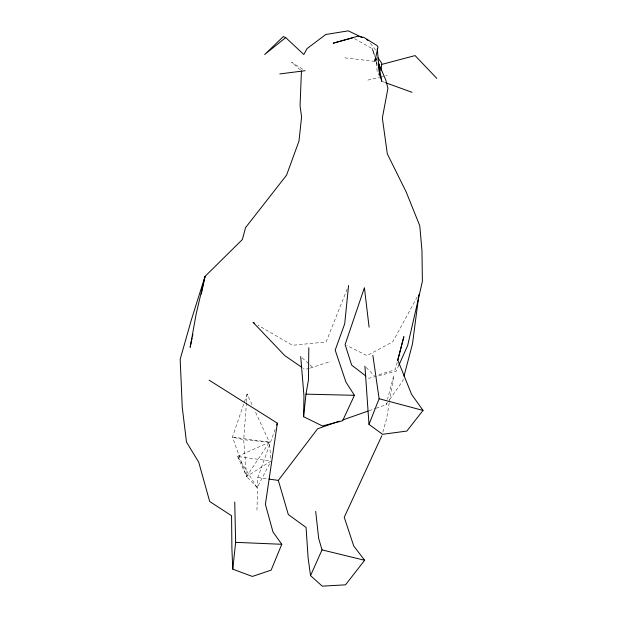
<?xml version="1.0" encoding="UTF-8"?>
<svg xmlns="http://www.w3.org/2000/svg" width="617" height="617" viewBox="0 0 617 617"><rect width="100%" height="100%" fill="white"/><g stroke="black" fill="none" stroke-linecap="round" stroke-linejoin="round"><path stroke-width="0.46" stroke-dasharray="3.08 2.31" d="M256.957 510.19L257.806 477.543L275.398 428.614M246.468 402.616L243.692 439.728L246.607 476.509L257.173 487.654L270.099 462.727M246.545 401.667L247.116 394.047L252.692 406.086M389.234 402.832L386.589 418.766L382.586 433.018M389.389 401.898L393.746 375.66L387.484 399.299M397.163 362.372L395.25 369.722L377.18 375.182M403.256 378.992L402.77 380.843L388.201 401.667M376.139 408.23L386.041 404.752L386.52 402.94M247.116 394.047L232.439 437.067L246.607 476.509L270.956 461.069L237.591 456.433L257.173 487.654M347.163 289.049L326.077 341.98L292.419 345.289L257.975 325.198M398.914 365.179L396.245 371.187L368.827 378.314L367.339 377.164M417.215 296.962L392.828 341.749L366.992 355.647L346.785 345.466M386.041 404.752L387.661 402.438M237.591 456.433L269.428 442.212L255.083 411.246M368.935 410.76L375.236 408.547M310.158 368.094L330.751 361.408M309.279 368.318L304.883 369.429L303.34 368.372M367.848 80.079L379.81 77.264M380.728 77.048L387.168 75.536M344.888 57.836L373.917 61.284M257.806 477.543L268.063 478.969M381.977 81.413L384.63 82.37M354.613 38.694L372.144 48.612L374.689 54.435M302.685 69.227L291.656 62.263L300.757 70.245M302.137 357.86L309.248 364.238M309.958 364.878L312.804 367.431M366.197 367.462L374.465 376M370.424 43.344L375.545 50.023M376.146 59.641L377.087 61.183M375.005 55.985L372.144 48.612L374.735 56.841M375.414 56.826L377.072 60.211M379.548 76.284L377.11 71.163L376.37 60.744M237.622 456.495L246.607 476.509L269.428 442.212L232.439 437.067L243.692 439.728L269.428 442.212L270.878 460.128M376.501 58.592L377.226 60.258M376.447 61.538L377.072 63.25M376.455 62.332L377.974 67.77"/><path stroke-width="0.93" d="M308.816 347.749L308.431 380.049L305.978 394.155L303.61 416.706L322.406 425.954L342.636 420.748L354.443 395.312L345.936 382.108L335.193 350.124L344.718 323.786L348.566 285.517M303.61 416.706L303.957 395.883L300.71 356.587M301.451 70.855L300.063 105.762L301.582 117.029L298.967 141.146L286.543 175.197L245.566 227.611L242.381 239.512L205.029 276.408L191.409 319.675L180.179 359.241L182.262 407.374L186.488 442.073L198.72 462.164L209.703 501.521L231.56 515.727L231.907 548.613L232.786 569.167L252.368 576.44L271.133 570.154L281.768 544.294L272.984 531.97L265.403 504.374L277.357 423.177L209.132 380.172M232.786 569.167L235.64 542.343L234.745 502.061M380.998 70.477L381.761 63.25L377.897 57.79M418.935 294.533L412.488 343.908L403.981 376.223M375.236 58.592L374.858 61.399L378.013 47.015L377.002 45.527L363.961 37.444L357.752 36.218L333.188 43.198L352.939 37.753M192.103 338.039L190.144 347.371L196.183 313.86L205.029 276.408L201.312 294.147M192.496 336.165L192.89 334.298M397.641 360.529L403.873 336.635L397.803 360.12L411.578 394.386L423.038 410.421L406.85 431.052L382.617 434.314L368.989 424.411L364.925 366.151M276.701 424.99L277.357 423.177M368.989 424.411L379.116 398.736L372.861 355.361M398.914 365.179L407.683 345.458L422.383 281.468L421.966 250.579L419.776 225.776L406.256 192.126L387.306 153.834L382.347 117.978L387.946 88.277L385.841 80.117L378.691 63.62M381.83 435.695L344.247 517.277L353.718 545.991L364.655 560.275L345.52 584.831L322.236 586.15L310.544 575.63L322.012 549.886L318.657 538.317L315.688 511.362M310.544 575.63L308.122 558.061L306.063 527.435L288.309 514.547L278.329 480.396L317.616 428.776L339.227 421.187M285.71 37.606L264.685 54.504L283.35 36.557L285.71 37.606L303.819 54.52L307.011 48.627L325.784 34.49L348.32 30.85L362.11 37.475M342.828 419.922L368.033 411.076M381.283 64.538L415.102 55.584L436.821 78.421M279.802 73.932L305.053 70.724M305.978 394.155L354.443 395.312M235.64 542.343L281.768 544.294M268.997 479.101L278.329 480.396M322.012 549.886L364.655 560.275M379.116 398.736L423.038 410.421M385.517 82.693L412.056 92.311M366.421 39.55L368.148 40.375M254.69 323.285L253.055 322.329L284.907 355.716L301.806 367.323M365.85 376.023L351.675 365.125L345.096 344.618L364.408 287.723L369.089 327.172M380.257 75.922L381.784 81.359L378.614 63.381L379.625 75.181L377.272 48.357M378.514 63.62L378.915 65.363"/></g></svg>
